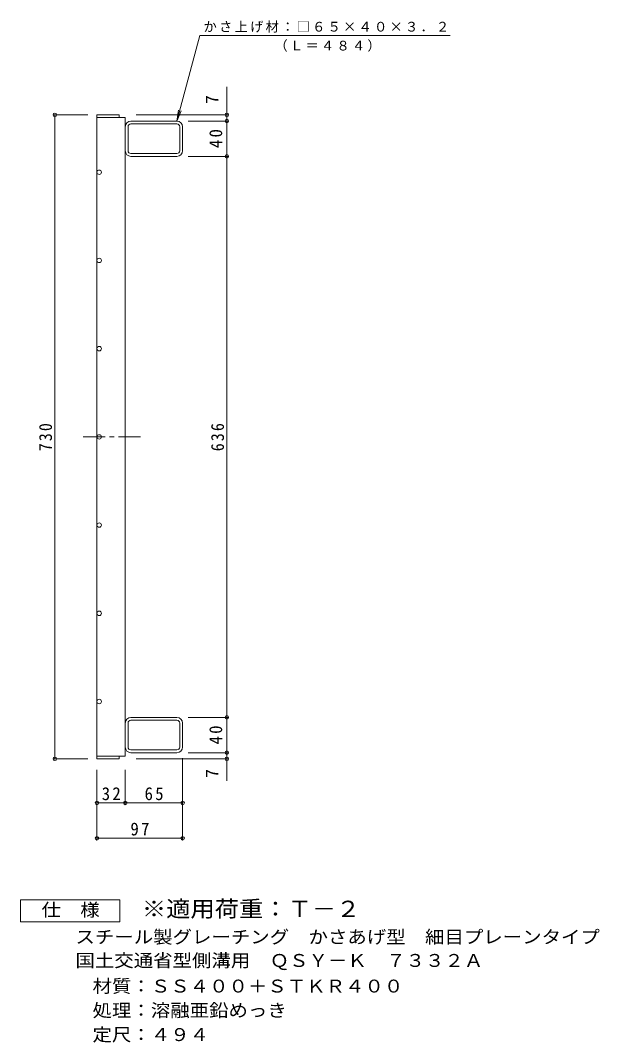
# Model space of a CAD drawing. Units: millimetres, scale not verified. Extents: x -637 to 868, y -688 to 655.
# Drawn here: x 212 to 868, y -561 to 597 of the extents above; entities that cross this region are included whole.
import ezdxf
from ezdxf.enums import TextEntityAlignment as Align

# ---------------------------------------------------------------- set-up
doc = ezdxf.new("R2010")
doc.units = ezdxf.units.MM
doc.header["$LTSCALE"] = 5
doc.header["$PDMODE"] = 32
doc.header["$PDSIZE"] = 4
doc.linetypes.add('CHAIN1', pattern=[8, 5, -1, 1, -1])
for name, color, linetype, lineweight in [('A-1_ピット', 2, 'Continuous', 9), ('A-2_蓋', 3, 'Continuous', 9), ('A-4_寸法', 7, 'Continuous', 9), ('F-4_F-4ﾚｲﾔ', 2, 'Continuous', 9)]:
    doc.layers.add(name, color=color, linetype=linetype, lineweight=lineweight)
doc.layers.add('F-5_F-5ﾚｲﾔ', color=2, linetype='Continuous')
doc.styles.add('ＭＳ ゴシック', font='')
doc.styles.get('ＭＳ ゴシック').set_extended_font_data('MS Gothic')

msp = doc.modelspace()

# ---------------------------------------------------------------- linework, layer by layer
at = {"layer": 'A-1_ピット'}
for p, q in [((333.74, 449.832), (333.74, 477.032)), ((389.14, 483.432), (336.94, 483.432)), ((389.14, 480.232), (336.94, 480.232)), ((392.34, 449.832), (392.34, 477.032)), ((395.54, 449.832), (395.54, 477.032)), ((336.94, 446.632), (389.14, 446.632)), ((389.14, 443.432), (336.94, 443.432)), ((389.14, -192.568), (336.94, -192.568)), ((336.94, -195.768), (389.14, -195.768)), ((333.74, -198.968), (333.74, -226.168)), ((392.34, -198.968), (392.34, -226.168)), ((395.54, -198.968), (395.54, -226.168)), ((389.14, -229.368), (336.94, -229.368)), ((389.14, -232.568), (336.94, -232.568))]:
    msp.add_line(p, q, dxfattribs=at)
for centre, radius, start, end in [((336.94, 477.032), 6.4, 90, 180), ((336.94, 477.032), 3.2, 90, 180), ((389.14, 477.032), 6.4, 0, 90), ((389.14, 477.032), 3.2, 0, 90), ((336.94, 449.832), 6.4, 180, 270), ((336.94, 449.832), 3.2, 180, 270), ((389.14, 449.832), 6.4, 270, 0), ((389.14, 449.832), 3.2, 270, 0), ((336.94, -198.968), 6.4, 90, 180), ((336.94, -198.968), 3.2, 90, 180), ((389.14, -198.968), 6.4, 0, 90), ((389.14, -198.968), 3.2, 0, 90), ((336.94, -226.168), 6.4, 180, 270), ((336.94, -226.168), 3.2, 180, 270), ((389.14, -226.168), 3.2, 270, 0), ((389.14, -226.168), 6.4, 270, 0)]:
    msp.add_arc(centre, radius, start, end, dxfattribs=at)
at = {"layer": 'A-2_蓋'}
for p, q in [((298.54, 490.432), (298.54, -239.568)), ((298.54, 487.432), (330.54, 487.432))]:
    msp.add_line(p, q, dxfattribs=at)
at = {"layer": 'A-2_蓋', "linetype": 'CHAIN1'}
msp.add_line((282.859, 125.432), (348.159, 125.432), dxfattribs=at)
at = {"layer": 'A-2_蓋'}
for points in [[(298.54, 490.432), (323.54, 490.432), (323.54, 487.432)], [(298.54, -236.568), (330.54, -236.568), (330.54, 487.432)], [(298.54, -239.568), (323.54, -239.568), (323.54, -236.568)]]:
    msp.add_lwpolyline(points, dxfattribs=at)
for centre in [(301.04, 425.432), (301.04, 325.432), (301.04, 225.432), (301.04, 125.432), (301.04, 25.432), (301.04, -74.568), (301.04, -174.568)]:
    msp.add_circle(centre, 2.5, dxfattribs=at)
at = {"layer": 'A-4_寸法'}
for p, q in [((445.54, -264.454), (445.54, 522.407)), ((288.276, 490.432), (249.276, 490.432)), ((250.776, -239.568), (250.776, 490.432)), ((343.041, 490.432), (447.04, 490.432)), ((389.14, 483.432), (390.772, 495.825)), ((389.14, 483.432), (393.924, 494.98)), ((401.64, 483.432), (447.04, 483.432)), ((401.64, 443.432), (447.04, 443.432)), ((401.64, -192.568), (447.04, -192.568)), ((288.276, -239.568), (249.276, -239.568)), ((343.041, -239.568), (447.04, -239.568)), ((395.54, -238.668), (395.54, -331.068)), ((401.64, -232.568), (447.04, -232.568)), ((298.54, -252.068), (298.54, -331.068)), ((330.54, -252.068), (330.54, -291.068)), ((298.54, -289.568), (395.54, -289.568)), ((298.54, -329.568), (395.54, -329.568))]:
    msp.add_line(p, q, dxfattribs=at)
msp.add_lwpolyline([(389.14, 483.432), (415.131, 580.432), (698.51, 580.432)], dxfattribs=at)
for p in [(250.776, 490.432), (445.54, 490.432), (445.54, 483.432), (445.54, 443.432), (445.54, -192.568), (445.54, -232.568), (250.776, -239.568), (445.54, -239.568), (298.54, -289.568), (330.54, -289.568), (395.54, -289.568), (298.54, -329.568), (395.54, -329.568)]:
    msp.add_point(p, dxfattribs=at)
at = {"layer": 'F-4_F-4ﾚｲﾔ'}
msp.add_lwpolyline([(211.858, -424.202), (211.858, -399.202), (324.358, -399.202), (324.358, -424.202)], close=True, dxfattribs=at)

# ---------------------------------------------------------------- texts
at = {"layer": 'A-4_寸法', "color": 2, "style": 'ＭＳ ゴシック'}
for p in [(440.54, 502.832), (440.54, -261.064)]:
    msp.add_text('7', height=14.66, rotation=90, dxfattribs=at).set_placement(p, align=Align.BOTTOM_LEFT)
at = {"layer": 'A-4_寸法', "char_height": 11, "attachment_point": 7, "style": 'ＭＳ ゴシック'}
for s, insert in [('\\T1.17;かさ上げ材：□６５×４０×３．２', (419.246, 583.697)), ('\\T1.17;（Ｌ＝４８４）', (499.51, 561.997))]:
    msp.add_mtext(s, dxfattribs=dict(at, insert=insert))
at = {"layer": 'A-4_寸法', "color": 2, "char_height": 14.66, "attachment_point": 7, "rotation": 90, "style": 'ＭＳ ゴシック'}
for s, insert in [('\\T1.27;\\W0.95;40', (440.54, 452.807)), ('\\T1.27;\\W0.9;730', (247.776, 109.182)), ('\\T1.27;\\W0.9;636', (442.54, 109.182)), ('\\T1.27;\\W0.95;40', (440.54, -223.193))]:
    msp.add_mtext(s, dxfattribs=dict(at, insert=insert))
at = {"layer": 'A-4_寸法', "color": 2, "char_height": 14.66, "attachment_point": 7, "style": 'ＭＳ ゴシック'}
for s, insert in [('\\T1.27;\\W0.95;32', (303.915, -286.568)), ('\\T1.27;\\W0.95;65', (352.415, -286.568)), ('\\T1.27;\\W0.95;97', (336.415, -326.568))]:
    msp.add_mtext(s, dxfattribs=dict(at, insert=insert))
at = {"layer": 'F-4_F-4ﾚｲﾔ', "style": 'ＭＳ ゴシック', "width": 1.1}
for s, p in [('仕\u3000様', (235.608, -422.472)), ('スチール製グレーチング\u3000かさあげ型\u3000細目プレーンタイプ', (274.153, -453.162)), ('国土交通省型側溝用\u3000ＱＳＹ－Ｋ\u3000７３３２Ａ', (274.153, -479.82)), ('材質：ＳＳ４００＋ＳＴＫＲ４００', (293.51, -508.846)), ('処理：溶融亜鉛めっき', (293.51, -536.347)), ('定尺：４９４', (293.51, -563.847))]:
    msp.add_text(s, height=14.66, dxfattribs=at).set_placement(p, align=Align.BOTTOM_LEFT)
at = {"layer": 'F-5_F-5ﾚｲﾔ', "color": 3, "style": 'ＭＳ ゴシック', "width": 1.1}
msp.add_text('※適用荷重：Ｔ－２', height=18.33, dxfattribs=at).set_placement((349.358, -424.202), align=Align.BOTTOM_LEFT)

doc.saveas('drawing.dxf')
